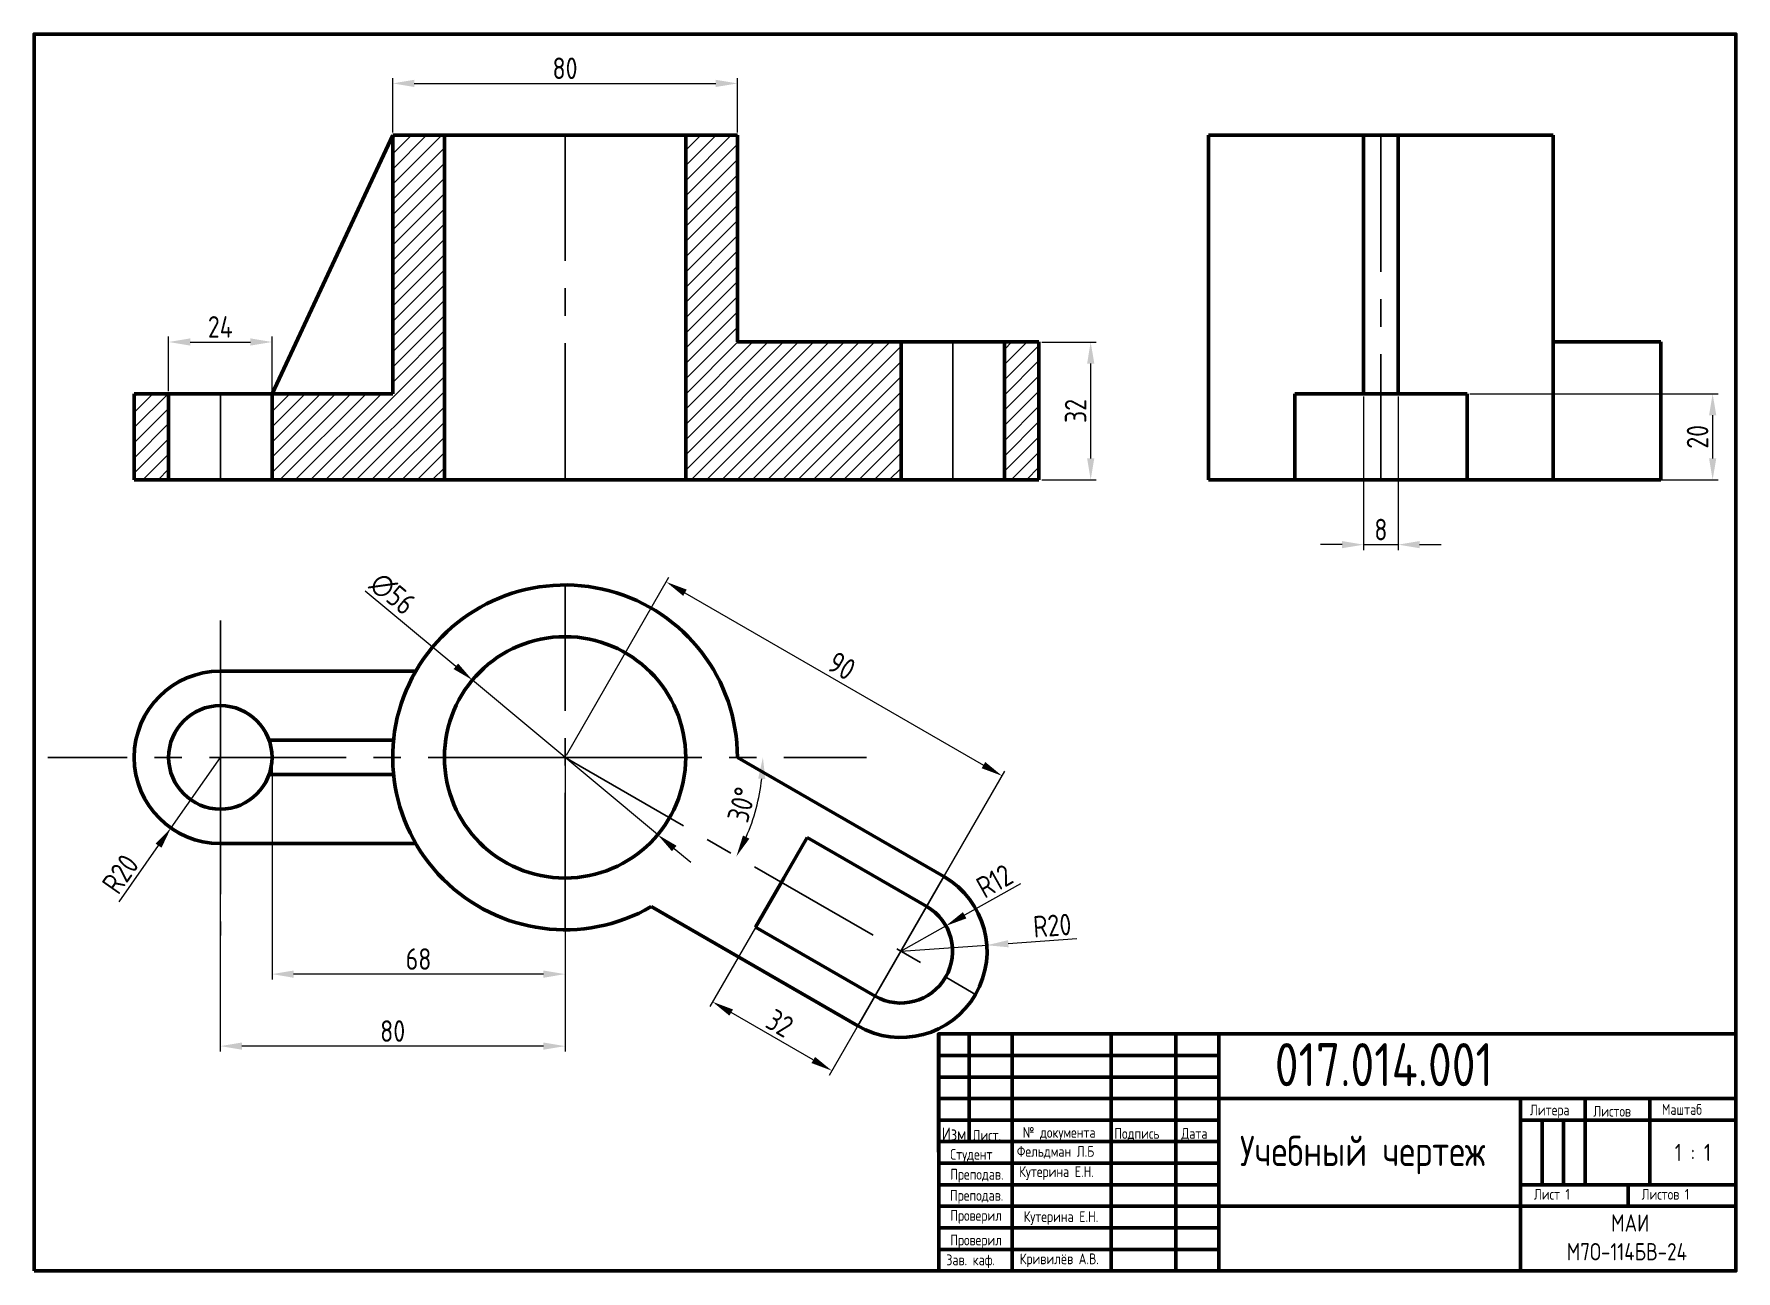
# Paper-space layout 'Задание 1' of a CAD drawing. Header units: millimetres. Extents: x 20 to 415, y 5 to 292.
# The model-space entities are those that its viewports show. They can reach past a viewport. Long polylines and large blocks are cut down to what shows.
import ezdxf

# ---------------------------------------------------------------- set-up
doc = ezdxf.new("R2010")
doc.units = ezdxf.units.MM
doc.linetypes.add('CENTER', pattern=[50.8, 31.75, -6.35, 6.35, -6.35])
for name, color, linetype, lineweight in [('AM_5', 3, 'Continuous', 25), ('AM_8', 1, 'Continuous', 25), ('Оси', 1, 'CENTER', 30), ('Основной', 5, 'Continuous', 80), ('Текст', 7, 'Continuous', 20)]:
    doc.layers.add(name, color=color, linetype=linetype, lineweight=lineweight)
doc.layers.add('AM_VIEWS', color=1, linetype='Continuous', lineweight=25, plot=False)
doc.styles.add('ГОСТ', font='GOST_A.TTF')
doc.dimstyles.new('Сложный разрез$0', dxfattribs={"dimtxt": 5, "dimasz": 5, "dimexe": 1.25, "dimexo": 0.625, "dimgap": 1, "dimtad": 1, "dimtxsty": 'ГОСТ', "dimcen": -2.5, "dimclrd": 256, "dimclre": 256, "dimclrt": 256, "dimadec": 0, "dimazin": 0, "dimtfac": 1, "dimtmove": 1, "dimatfit": 3, "dimfxl": 1, "dimlwd": -1, "dimlwe": -1, "dimarcsym": 0})
doc.dimstyles.new('Сложный разрез$2', dxfattribs={"dimtxt": 5, "dimasz": 5, "dimexe": 1.25, "dimexo": 0.625, "dimgap": 1, "dimtad": 1, "dimtxsty": 'ГОСТ', "dimcen": -2.5, "dimclrd": 256, "dimclre": 256, "dimclrt": 256, "dimadec": 0, "dimazin": 0, "dimtfac": 1, "dimtmove": 1, "dimatfit": 3, "dimfxl": 1, "dimlwd": -1, "dimlwe": -1, "dimarcsym": 0})
doc.dimstyles.new('Сложный разрез$3', dxfattribs={"dimtxt": 5, "dimasz": 5, "dimexe": 1.25, "dimexo": 0.625, "dimgap": 1, "dimtad": 1, "dimtxsty": 'ГОСТ', "dimcen": -2.5, "dimclrd": 256, "dimclre": 256, "dimclrt": 256, "dimadec": 0, "dimazin": 0, "dimtfac": 1, "dimtmove": 1, "dimatfit": 3, "dimfxl": 1, "dimlwd": -1, "dimlwe": -1, "dimarcsym": 0})
doc.dimstyles.new('Сложный разрез$4', dxfattribs={"dimtxt": 5, "dimasz": 5, "dimexe": 1.25, "dimexo": 0.625, "dimgap": 1, "dimtad": 1, "dimtxsty": 'ГОСТ', "dimcen": -2.5, "dimclrd": 256, "dimclre": 256, "dimclrt": 256, "dimadec": 0, "dimazin": 0, "dimtfac": 1, "dimtmove": 1, "dimatfit": 3, "dimfxl": 1, "dimlwd": -1, "dimlwe": -1, "dimarcsym": 0})
pattern_1 = [(45, (105.5532, 82.1647), (-1.767767, 1.767767), [])]

# ---------------------------------------------------------------- blocks, each defined once
blk = doc.blocks.new('*D4')
at = {"layer": 'AM_5', "transparency": 16777216}
for p, q in [((266.18, 264.16), (278.8, 264.16)), ((277.55, 237.16), (277.55, 259.16)), ((266.18, 232.16), (278.8, 232.16))]:
    blk.add_line(p, q, dxfattribs=at)
for points in [[(276.72, 259.16), (278.39, 259.16), (277.55, 264.16)], [(276.72, 237.16), (278.39, 237.16), (277.55, 232.16)]]:
    blk.add_solid(points, dxfattribs=at)
at = {"layer": 'Defpoints', "color": 0, "transparency": 16777216}
for p in [(265.55, 264.16), (277.55, 264.16), (265.55, 232.16)]:
    blk.add_point(p, dxfattribs=at)
at = {"layer": 'AM_5', "transparency": 16777216, "insert": (274.05, 248.16), "char_height": 5, "attachment_point": 5, "rotation": 90, "style": 'ГОСТ'}
blk.add_mtext('32', dxfattribs=at)
blk = doc.blocks.new('*D5')
at = {"layer": 'AM_5', "transparency": 16777216}
for p, q in [((115.55, 312.79), (115.55, 325.41)), ((120.55, 324.16), (190.55, 324.16)), ((195.55, 312.79), (195.55, 325.41))]:
    blk.add_line(p, q, dxfattribs=at)
for points in [[(120.55, 325), (120.55, 323.33), (115.55, 324.16)], [(190.55, 325), (190.55, 323.33), (195.55, 324.16)]]:
    blk.add_solid(points, dxfattribs=at)
at = {"layer": 'Defpoints', "color": 0, "transparency": 16777216}
for p in [(195.55, 324.16), (115.55, 312.16), (195.55, 312.16)]:
    blk.add_point(p, dxfattribs=at)
at = {"layer": 'AM_5', "transparency": 16777216, "insert": (155.55, 327.67), "char_height": 5, "attachment_point": 5, "style": 'ГОСТ'}
blk.add_mtext('80', dxfattribs=at)
blk = doc.blocks.new('*D6')
at = {"layer": 'AM_5', "transparency": 16777216}
for p, q in [((63.55, 252.79), (63.55, 265.41)), ((87.55, 252.79), (87.55, 265.41)), ((68.55, 264.16), (82.55, 264.16))]:
    blk.add_line(p, q, dxfattribs=at)
for points in [[(68.55, 265), (68.55, 263.33), (63.55, 264.16)], [(82.55, 265), (82.55, 263.33), (87.55, 264.16)]]:
    blk.add_solid(points, dxfattribs=at)
at = {"layer": 'Defpoints', "color": 0, "transparency": 16777216}
for p in [(87.55, 264.16), (63.55, 252.16), (87.55, 252.16)]:
    blk.add_point(p, dxfattribs=at)
at = {"layer": 'AM_5', "transparency": 16777216, "insert": (75.55, 267.67), "char_height": 5, "attachment_point": 5, "style": 'ГОСТ'}
blk.add_mtext('24', dxfattribs=at)
blk = doc.blocks.new('*D7')
at = {"layer": 'AM_5', "transparency": 16777216}
for p, q in [((155.87, 168.32), (179.68, 209.57)), ((183.38, 205.99), (252.67, 165.99)), ((233.81, 123.32), (257.62, 164.57))]:
    blk.add_line(p, q, dxfattribs=at)
for points in [[(183.8, 206.71), (182.97, 205.26), (179.05, 208.49)], [(253.08, 166.71), (252.25, 165.26), (257, 163.49)]]:
    blk.add_solid(points, dxfattribs=at)
at = {"layer": 'Defpoints', "color": 0, "transparency": 16777216}
for p in [(155.55, 167.78), (257, 163.49), (233.5, 122.78)]:
    blk.add_point(p, dxfattribs=at)
at = {"layer": 'AM_5', "transparency": 16777216, "insert": (219.78, 189.02), "char_height": 5, "attachment_point": 5, "rotation": 330, "style": 'ГОСТ'}
blk.add_mtext('90', dxfattribs=at)
blk = doc.blocks.new('*D3')
at = {"layer": 'AM_5', "transparency": 16777216}
for p, q in [((205.47, 138.24), (189.16, 109.99)), ((233.18, 122.24), (216.87, 93.99)), ((213.17, 97.57), (194.11, 108.57))]:
    blk.add_line(p, q, dxfattribs=at)
for points in [[(194.53, 109.29), (193.7, 107.85), (189.78, 111.07)], [(213.58, 98.29), (212.75, 96.85), (217.5, 95.07)]]:
    blk.add_solid(points, dxfattribs=at)
at = {"layer": 'Defpoints', "color": 0, "transparency": 16777216}
for p in [(205.78, 138.78), (233.5, 122.78), (189.78, 111.07)]:
    blk.add_point(p, dxfattribs=at)
at = {"layer": 'AM_5', "transparency": 16777216, "insert": (205.39, 106.1), "char_height": 5, "attachment_point": 5, "rotation": 330, "style": 'ГОСТ'}
blk.add_mtext('32', dxfattribs=at)
blk = doc.blocks.new('*D8')
at = {"layer": 'AM_5', "transparency": 16777216}
for p, q in [((75.55, 167.16), (75.55, 99.53)), ((155.55, 167.16), (155.55, 99.53)), ((150.55, 100.78), (80.55, 100.78))]:
    blk.add_line(p, q, dxfattribs=at)
for points in [[(80.55, 101.62), (80.55, 99.95), (75.55, 100.78)], [(150.55, 101.62), (150.55, 99.95), (155.55, 100.78)]]:
    blk.add_solid(points, dxfattribs=at)
at = {"layer": 'Defpoints', "color": 0, "transparency": 16777216}
for p in [(75.55, 167.78), (155.55, 167.78), (75.55, 100.78)]:
    blk.add_point(p, dxfattribs=at)
at = {"layer": 'AM_5', "transparency": 16777216, "insert": (115.55, 104.28), "char_height": 5, "attachment_point": 5, "style": 'ГОСТ'}
blk.add_mtext('80', dxfattribs=at)
blk = doc.blocks.new('*D9')
at = {"layer": 'AM_5', "transparency": 16777216}
for p, q in [((87.55, 167.16), (87.55, 116.24)), ((155.55, 167.16), (155.55, 116.24)), ((150.55, 117.49), (92.55, 117.49))]:
    blk.add_line(p, q, dxfattribs=at)
for points in [[(92.55, 118.32), (92.55, 116.65), (87.55, 117.49)], [(150.55, 118.32), (150.55, 116.65), (155.55, 117.49)]]:
    blk.add_solid(points, dxfattribs=at)
at = {"layer": 'Defpoints', "color": 0, "transparency": 16777216}
for p in [(87.55, 167.78), (155.55, 167.78), (87.55, 117.49)]:
    blk.add_point(p, dxfattribs=at)
at = {"layer": 'AM_5', "transparency": 16777216, "insert": (121.55, 120.99), "char_height": 5, "attachment_point": 5, "style": 'ГОСТ'}
blk.add_mtext('68', dxfattribs=at)
blk = doc.blocks.new('*D10')
at = {"layer": 'AM_5', "transparency": 16777216}
blk.add_arc((155.55, 167.78), 45.93, 336.2402, 353.7598, dxfattribs=at)
for points in [[(200.38, 162.84), (202.04, 162.74), (201.48, 167.78)], [(198.33, 148.9), (196.85, 149.65), (195.33, 144.82)]]:
    blk.add_solid(points, dxfattribs=at)
at = {"layer": 'Defpoints', "color": 0, "transparency": 16777216}
for p in [(155.55, 167.78), (155.55, 167.78), (225.55, 167.78), (198.71, 152.07), (250.82, 112.78)]:
    blk.add_point(p, dxfattribs=at)
at = {"layer": 'AM_5', "transparency": 16777216, "insert": (196.54, 156.8), "char_height": 5, "attachment_point": 5, "rotation": 75, "style": 'ГОСТ'}
blk.add_mtext('30°', dxfattribs=at)
blk = doc.blocks.new('*D11')
at = {"layer": 'AM_5', "transparency": 16777216}
for p, q in [((109.19, 206.46), (130.21, 188.92)), ((177.05, 149.85), (134.05, 185.72)), ((180.89, 146.64), (184.73, 143.44))]:
    blk.add_line(p, q, dxfattribs=at)
for points in [[(130.75, 189.56), (129.68, 188.28), (134.05, 185.72)], [(181.43, 147.28), (180.36, 146), (177.05, 149.85)]]:
    blk.add_solid(points, dxfattribs=at)
at = {"layer": 'Defpoints', "color": 0, "transparency": 16777216}
for p in [(134.05, 185.72), (177.05, 149.85)]:
    blk.add_point(p, dxfattribs=at)
at = {"layer": 'AM_5', "transparency": 16777216, "insert": (115.53, 205.73), "char_height": 5, "attachment_point": 5, "rotation": 320.1643, "style": 'ГОСТ'}
blk.add_mtext('∅56', dxfattribs=at)
blk = doc.blocks.new('*D12')
at = {"layer": 'AM_5', "transparency": 16777216}
for p, q in [((261.26, 138.46), (248.3, 131.14)), ((233.5, 122.78), (243.94, 128.68))]:
    blk.add_line(p, q, dxfattribs=at)
blk.add_solid([(247.89, 131.87), (248.71, 130.42), (243.94, 128.68)], dxfattribs=at)
at = {"layer": 'Defpoints', "color": 0, "transparency": 16777216}
for p in [(243.94, 128.68), (233.5, 122.78)]:
    blk.add_point(p, dxfattribs=at)
at = {"layer": 'AM_5', "transparency": 16777216, "insert": (255.24, 139.08), "char_height": 5, "attachment_point": 5, "rotation": 29.4541, "style": 'ГОСТ'}
blk.add_mtext('R12', dxfattribs=at)
blk = doc.blocks.new('*D13')
at = {"layer": 'AM_5', "transparency": 16777216}
for p, q in [((233.5, 122.78), (253.45, 124.19)), ((274.33, 125.66), (258.43, 124.54))]:
    blk.add_line(p, q, dxfattribs=at)
blk.add_solid([(258.38, 125.37), (258.49, 123.71), (253.45, 124.19)], dxfattribs=at)
at = {"layer": 'Defpoints', "color": 0, "transparency": 16777216}
for p in [(233.5, 122.78), (253.45, 124.19)]:
    blk.add_point(p, dxfattribs=at)
at = {"layer": 'AM_5', "transparency": 16777216, "insert": (268.63, 128.77), "char_height": 5, "attachment_point": 5, "rotation": 4.0275, "style": 'ГОСТ'}
blk.add_mtext('R20', dxfattribs=at)
blk = doc.blocks.new('*D14')
at = {"layer": 'AM_5', "transparency": 16777216}
for p, q in [((75.55, 167.78), (64.09, 151.4)), ((52.08, 134.24), (61.22, 147.3))]:
    blk.add_line(p, q, dxfattribs=at)
blk.add_solid([(60.54, 147.78), (61.9, 146.82), (64.09, 151.4)], dxfattribs=at)
at = {"layer": 'Defpoints', "color": 0, "transparency": 16777216}
for p in [(75.55, 167.78), (64.09, 151.4)]:
    blk.add_point(p, dxfattribs=at)
at = {"layer": 'AM_5', "transparency": 16777216, "insert": (52.35, 140.73), "char_height": 5, "attachment_point": 5, "rotation": 55.0213, "style": 'ГОСТ'}
blk.add_mtext('R20', dxfattribs=at)
blk = doc.blocks.new('*D15')
at = {"layer": 'AM_5', "transparency": 16777216}
for p, q in [((340.9, 251.54), (340.9, 215.89)), ((348.9, 251.54), (348.9, 215.89)), ((335.9, 217.14), (330.9, 217.14)), ((340.9, 217.14), (348.9, 217.14)), ((353.9, 217.14), (358.9, 217.14))]:
    blk.add_line(p, q, dxfattribs=at)
for points in [[(335.9, 217.97), (335.9, 216.31), (340.9, 217.14)], [(353.9, 217.97), (353.9, 216.31), (348.9, 217.14)]]:
    blk.add_solid(points, dxfattribs=at)
at = {"layer": 'Defpoints', "color": 0, "transparency": 16777216}
for p in [(340.9, 252.16), (348.9, 252.16), (348.9, 217.14)]:
    blk.add_point(p, dxfattribs=at)
at = {"layer": 'AM_5', "transparency": 16777216, "insert": (344.9, 220.64), "char_height": 5, "attachment_point": 5, "style": 'ГОСТ'}
blk.add_mtext('8', dxfattribs=at)
blk = doc.blocks.new('*D16')
at = {"layer": 'AM_5', "transparency": 16777216}
for p, q in [((365.53, 252.16), (423.15, 252.16)), ((421.9, 247.16), (421.9, 237.16)), ((365.53, 232.16), (423.15, 232.16))]:
    blk.add_line(p, q, dxfattribs=at)
for points in [[(421.07, 247.16), (422.74, 247.16), (421.9, 252.16)], [(421.07, 237.16), (422.74, 237.16), (421.9, 232.16)]]:
    blk.add_solid(points, dxfattribs=at)
at = {"layer": 'Defpoints', "color": 0, "transparency": 16777216}
for p in [(364.9, 252.16), (364.9, 232.16), (421.9, 232.16)]:
    blk.add_point(p, dxfattribs=at)
at = {"layer": 'AM_5', "transparency": 16777216, "insert": (418.4, 242.16), "char_height": 5, "attachment_point": 5, "rotation": 90, "style": 'ГОСТ'}
blk.add_mtext('20', dxfattribs=at)

msp = doc.modelspace()

# ---------------------------------------------------------------- hatches: boundary and pattern name
at = {"layer": 'AM_8', "true_color": 0x000000}
h = msp.add_hatch(dxfattribs=at)
h.set_pattern_fill('_USER', color=18, scale=2.5, angle=45, style=0, pattern_type=0)
h.set_pattern_definition(pattern_1)
h.paths.add_polyline_path([(87.553, 252.165), (87.553, 232.165), (127.553, 232.165), (127.553, 312.165), (115.553, 312.165), (115.553, 252.165)])
h = msp.add_hatch(dxfattribs=at)
h.set_pattern_fill('_USER', color=18, scale=2.5, angle=45, style=0, pattern_type=0)
h.set_pattern_definition(pattern_1)
h.paths.add_polyline_path([(183.553, 312.165), (183.553, 232.165), (233.553, 232.165), (233.553, 264.165), (195.553, 264.165), (195.553, 312.165)])
h = msp.add_hatch(dxfattribs=at)
h.set_pattern_fill('_USER', color=18, scale=2.5, angle=45, style=0, pattern_type=0)
h.set_pattern_definition(pattern_1)
h.paths.add_polyline_path([(257.553, 264.165), (257.553, 232.165), (265.553, 232.165), (265.553, 264.165)])
h = msp.add_hatch(dxfattribs=at)
h.set_pattern_fill('_USER', color=18, scale=2.5, angle=45, style=0, pattern_type=0)
h.set_pattern_definition(pattern_1)
h.paths.add_polyline_path([(55.553, 252.165), (55.553, 232.165), (63.553, 232.165), (63.553, 252.165)])

# ---------------------------------------------------------------- linework, layer by layer
at = {"layer": 'Оси'}
for p, q in [((155.553, 232.165), (155.553, 312.165)), ((245.553, 264.165), (245.553, 232.165)), ((75.553, 232.165), (75.553, 252.165)), ((155.553, 127.783), (155.553, 207.783)), ((75.553, 167.783), (75.553, 202.783)), ((155.553, 167.783), (35.553, 167.783)), ((75.553, 167.783), (75.553, 126.469)), ((155.553, 167.783), (250.816, 112.783)), ((155.553, 167.783), (225.553, 167.783)), ((233.495, 122.783), (243.495, 140.103)), ((233.495, 122.783), (223.495, 105.462))]:
    msp.add_line(p, q, dxfattribs=at)
at = {"layer": 'Оси', "color": 1}
msp.add_line((344.903, 312.165), (344.903, 232.165), dxfattribs=at)
at = {"layer": 'Основной'}
for p, q in [((87.553, 252.165), (115.553, 312.165)), ((195.553, 312.165), (115.553, 312.165)), ((115.553, 312.165), (115.553, 252.165)), ((127.553, 312.165), (127.553, 232.165)), ((183.553, 312.165), (183.553, 232.165)), ((195.553, 264.165), (195.553, 312.165)), ((265.553, 264.165), (195.553, 264.165)), ((233.553, 232.165), (233.553, 264.165)), ((257.553, 232.165), (257.553, 264.165)), ((265.553, 232.165), (265.553, 264.165)), ((55.553, 232.165), (55.553, 252.165)), ((55.553, 252.165), (75.553, 252.165)), ((63.553, 232.165), (63.553, 252.165)), ((87.553, 252.165), (75.553, 252.165)), ((87.553, 232.165), (87.553, 252.165)), ((115.553, 252.165), (87.553, 252.165)), ((55.553, 232.165), (63.553, 232.165)), ((63.553, 232.165), (87.553, 232.165)), ((87.553, 232.165), (265.553, 232.165)), ((75.553, 187.783), (120.912, 187.783)), ((86.867, 171.783), (115.754, 171.783)), ((243.495, 140.103), (195.553, 167.783)), ((86.867, 163.783), (115.754, 163.783)), ((75.553, 147.783), (120.912, 147.783)), ((199.783, 128.39), (211.783, 149.175)), ((239.495, 133.175), (211.783, 149.175)), ((206.333, 139.737), (199.783, 128.39)), ((223.495, 105.462), (175.553, 133.142)), ((227.495, 112.39), (199.783, 128.39))]:
    msp.add_line(p, q, dxfattribs=at)
at = {"layer": 'Основной', "color": 5}
for p, q in [((304.903, 232.165), (304.903, 312.165)), ((304.903, 312.165), (384.903, 312.165)), ((340.903, 252.165), (340.903, 312.165)), ((348.903, 252.165), (348.903, 312.165)), ((384.903, 232.165), (384.903, 312.165)), ((384.903, 264.165), (409.903, 264.165)), ((409.903, 232.165), (409.903, 264.165)), ((324.903, 232.165), (324.903, 252.165)), ((324.903, 252.165), (364.903, 252.165)), ((344.903, 252.165), (340.903, 252.165)), ((344.903, 252.165), (348.903, 252.165)), ((364.903, 232.165), (364.903, 252.165)), ((304.903, 232.165), (409.903, 232.165))]:
    msp.add_line(p, q, dxfattribs=at)
at = {"layer": 'Основной'}
for centre, radius in [((155.553, 167.783), 28), ((75.553, 167.783), 12)]:
    msp.add_circle(centre, radius, dxfattribs=at)
for centre, radius, start, end in [((155.553, 167.783), 40, 0, 300), ((75.553, 167.783), 20, 90, 270), ((233.495, 122.783), 20, 240, 60), ((233.495, 122.783), 12, 240, 60)]:
    msp.add_arc(centre, radius, start, end, dxfattribs=at)

# ---------------------------------------------------------------- dimensions: what is measured, and where the dimension line sits
at = {"layer": 'AM_5'}
dim = msp.add_linear_dim(base=(195.553, 324.165), p1=(115.553, 312.165), p2=(195.553, 312.165), dimstyle='Сложный разрез$0', override={"dimpost": ''}, dxfattribs=at)
dim.commit()
dim.dimension.update_dxf_attribs({"geometry": '*D5', "text_midpoint": (155.553, 327.666)})
dim = msp.add_linear_dim(base=(87.553, 264.165), p1=(63.553, 252.165), p2=(87.553, 252.165), dimstyle='Сложный разрез$0', dxfattribs=at)
dim.commit()
dim.dimension.update_dxf_attribs({"geometry": '*D6', "text_midpoint": (75.553, 267.666)})
dim = msp.add_linear_dim(base=(277.553, 264.165), p1=(265.553, 232.165), p2=(265.553, 264.165), angle=90, dimstyle='Сложный разрез$0', override={"dimpost": ''}, dxfattribs=at)
dim.commit()
dim.dimension.update_dxf_attribs({"geometry": '*D4', "text_midpoint": (274.051, 248.165)})
for p1, p2, distance, picture, middle in [((340.903, 252.165), (348.903, 252.165), -35.024, '*D15', (344.903, 220.642)), ((155.553, 167.783), (233.495, 122.783), 47, '*D7', (219.775, 189.018))]:
    dim = msp.add_aligned_dim(p1=p1, p2=p2, distance=distance, dimstyle='Сложный разрез$0', override={"dimpost": ''}, dxfattribs=at)
    dim.commit()
    dim.dimension.update_dxf_attribs({"geometry": picture, "text_midpoint": middle})
for p1, p2, distance, picture, middle in [((364.903, 252.165), (364.903, 232.165), 57, '*D16', (418.401, 242.165)), ((155.553, 167.783), (75.553, 167.783), 67, '*D8', (115.553, 104.284)), ((155.553, 167.783), (87.553, 167.783), 50.294, '*D9', (121.553, 120.99)), ((233.495, 122.783), (205.783, 138.783), 32, '*D3', (205.39, 106.102))]:
    dim = msp.add_aligned_dim(p1=p1, p2=p2, distance=distance, dimstyle='Сложный разрез$0', dxfattribs=at)
    dim.commit()
    dim.dimension.update_dxf_attribs({"geometry": picture, "text_midpoint": middle})
dim = msp.add_diameter_dim_2p(p1=(177.054, 149.846), p2=(134.052, 185.719), dimstyle='Сложный разрез$3', override={"dimpost": ''}, dxfattribs=at)
dim.commit()
dim.dimension.update_dxf_attribs({"geometry": '*D11', "text_midpoint": (113.291, 203.039), "dimtype": 163})
dim = msp.add_radius_dim(center=(75.553, 167.783), mpoint=(64.088, 151.395), dimstyle='Сложный разрез$4', dxfattribs=at)
dim.commit()
dim.dimension.update_dxf_attribs({"geometry": '*D14', "text_midpoint": (52.35, 140.728)})
dim = msp.add_angular_dim_2l(base=(198.714, 152.073), line1=((155.553, 167.783), (250.816, 112.783)), line2=((155.553, 167.783), (225.553, 167.783)), dimstyle='Сложный разрез$2', override={"dimpost": ''}, dxfattribs=at)
dim.commit()
dim.dimension.update_dxf_attribs({"geometry": '*D10', "text_midpoint": (196.537, 156.801)})
for mpoint, picture, middle in [((243.944, 128.683), '*D12', (255.236, 139.083)), ((253.446, 124.187), '*D13', (268.631, 128.767))]:
    dim = msp.add_radius_dim(center=(233.495, 122.783), mpoint=mpoint, dimstyle='Сложный разрез$4', override={"dimpost": ''}, dxfattribs=at)
    dim.commit()
    dim.dimension.update_dxf_attribs({"geometry": picture, "text_midpoint": middle})

psp = doc.layouts.new('Задание 1')

# ---------------------------------------------------------------- linework, layer by layer
at = {"layer": 'Основной'}
for p, q in [((380, 40), (380, 45)), ((395, 25), (395, 45))]:
    psp.add_line(p, q, dxfattribs=at)
for points in [[(20, 5), (415, 5), (415, 292), (20, 292)], [(415, 5), (230, 5), (229.89, 60), (415, 60)], [(230, 60), (237, 60), (237, 55), (230, 55)], [(237, 55), (247, 55), (247, 60), (237, 60)], [(247, 55), (270, 55), (270, 60), (247, 60)], [(270, 55), (285, 55), (285, 60), (270, 60)], [(285, 55), (295, 55), (295, 60), (285, 60)], [(230, 55), (237, 55), (237, 50), (230, 50)], [(237, 50), (247, 50), (247, 55), (237, 55)], [(247, 50), (270, 50), (270, 55), (247, 55)], [(270, 50), (285, 50), (285, 55), (270, 55)], [(285, 50), (295, 50), (295, 55), (285, 55)], [(230, 50), (237, 50), (237, 45), (230, 45)], [(237, 45), (247, 45), (247, 50), (237, 50)], [(247, 45), (270, 45), (270, 50), (247, 50)], [(270, 45), (285, 45), (285, 50), (270, 50)], [(285, 45), (295, 45), (295, 50), (285, 50)], [(230, 45), (237, 45), (237, 40), (230, 40)], [(237, 40), (247, 40), (247, 45), (237, 45)], [(247, 40), (270, 40), (270, 45), (247, 45)], [(270, 40), (285, 40), (285, 45), (270, 45)], [(285, 40), (295, 40), (295, 45), (285, 45)], [(365, 20), (295, 20), (295, 45), (365, 45)], [(415, 20), (365, 20), (365, 45), (415, 45)], [(365, 45), (415, 45), (415, 40), (365, 40)], [(230, 40), (237, 40), (237, 35), (230, 35)], [(237, 35), (247, 35), (247, 40), (237, 40)], [(247, 35), (270, 35), (270, 40), (247, 40)], [(270, 35), (285, 35), (285, 40), (270, 40)], [(285, 35), (295, 35), (295, 40), (285, 40)], [(365, 40), (370, 40), (370, 25), (365, 25)], [(370, 40), (375, 40), (375, 25), (370, 25)], [(375, 40), (380, 40), (380, 25), (375, 25)], [(415, 25), (395, 25), (395, 40), (415, 40)], [(247, 30), (270, 30), (270, 35), (247, 35)], [(270, 30), (285, 30), (285, 35), (270, 35)], [(285, 30), (295, 30), (295, 35), (285, 35)], [(247, 25), (270, 25), (270, 30), (247, 30)], [(270, 25), (285, 25), (285, 30), (270, 30)], [(285, 25), (295, 25), (295, 30), (285, 30)], [(247, 20), (270, 20), (270, 25), (247, 25)], [(270, 20), (285, 20), (285, 25), (270, 25)], [(285, 20), (295, 20), (295, 25), (285, 25)], [(365, 20), (390, 20), (390, 25), (365, 25)], [(390, 25), (415, 25), (415, 20), (390, 20)], [(247, 15), (270, 15), (270, 20), (247, 20)], [(270, 15), (285, 15), (285, 20), (270, 20)], [(285, 15), (295, 15), (295, 20), (285, 20)], [(295, 5), (365, 5), (365, 20), (295, 20)], [(365, 20), (415, 20), (415, 5), (365, 5)], [(247, 10), (270, 10), (270, 15), (247, 15)], [(270, 10), (285, 10), (285, 15), (270, 15)], [(285, 10), (295, 10), (295, 15), (285, 15)], [(247, 5), (270, 5), (270, 10), (247, 10)], [(270, 5), (285, 5), (285, 10), (270, 10)], [(285, 5), (295, 5), (295, 10), (285, 10)]]:
    psp.add_lwpolyline(points, close=True, dxfattribs=at)
for points in [[(237, 30), (230, 30), (230, 35), (237, 35)], [(237, 30), (247, 30), (247, 35), (237, 35)], [(237, 25), (230, 25), (230, 30), (237, 30)], [(247, 30), (237, 30)], [(237, 20), (230, 20), (230, 25), (237, 25)], [(237, 20), (247, 20), (247, 25), (237, 25)], [(237, 15), (230, 15), (230, 20), (237, 20)], [(237, 15), (247, 15), (247, 20), (237, 20)], [(237, 10), (230, 10), (230, 15), (237, 15)], [(237, 10), (247, 10), (247, 15), (237, 15)], [(230, 5.01), (230, 5.01), (230, 10), (237, 10)], [(237, 5), (247, 5), (247, 10), (237, 10)]]:
    psp.add_lwpolyline(points, dxfattribs=at)

# ---------------------------------------------------------------- texts
at = {"layer": 'Текст', "color": 0, "attachment_point": 1, "style": 'ГОСТ'}
for s, width, heights, insert, char_height in [('017.014.001', 22.3124, [0], (307.97, 57.87), 10), ('Изм.', 4.2453, [0], (230.68, 38.28), 3), ('№ документа', 22.3124, [0], (249.47, 38.39), 2.5), ('Студент', 17, [0], (232.65, 33.31), 2.5), ('Фельдман Л.Б', 22.2854, [0], (248.1, 33.98), 2.5), ('Преподав.', 17, [0], (232.64, 28.68), 2.5), ('Кутерина Е.Н.', 23, [3.13], (248.64, 29.3), 2.5), ('Преподав.', 17, [0], (232.59, 23.8), 2.5), ('Проверил', 14.3469, [0], (232.65, 19.13), 2.5), ('Кутерина Е.Н.', 23, [3.13], (249.67, 18.87), 2.5), ('Проверил', 14.3469, [0], (232.65, 13.43), 2.5), ('Зав. каф.', 13.0245, [7.58], (231.73, 8.82), 2.5), ('Кривилёв А.В.', 23, [3.13], (248.78, 9.06), 2.5)]:
    psp.add_mtext_dynamic_manual_height_columns(s, width=width, gutter_width=12.5, heights=heights, dxfattribs=dict(at, insert=insert, char_height=char_height))
at = {"layer": 'Текст', "style": 'ГОСТ'}
for s, width, insert, char_height, attachment_point in [('Литера', 15, (367.18, 43.62), 2.5, 1), ('Маштаб', 30, (397.81, 43.72), 2.5, 1), ('Листов', 15, (381.89, 43.31), 2.5, 1), ('Учебный чертеж', 79.0525, (299.88, 36.35), 7, 1), ('1 : 1', 20, (405, 32.5), 4, 5), ('Лист 1', 25, (368.1, 24.05), 2.5, 1), ('Листов 1', 25, (393.1, 24.05), 2.5, 1), ('\\pi20.99571;МАИ\\P\\pi10.70264;М7О-114БВ-24', 50, (365, 18.13), 4, 1)]:
    psp.add_mtext_dynamic_manual_height_columns(s, width=width, gutter_width=12.5, heights=[0], dxfattribs=dict(at, insert=insert, char_height=char_height, attachment_point=attachment_point))
at = {"layer": 'Текст', "color": 0, "insert": (237.81, 37.74), "char_height": 2.5, "width": 6.2563, "attachment_point": 1, "style": 'ГОСТ'}
psp.add_mtext('Лист.', dxfattribs=at)
at = {"layer": 'Текст', "color": 0, "char_height": 2.5, "attachment_point": 1, "style": 'ГОСТ'}
for s, insert in [('Подпись', (270.73, 38.15)), ('Дата', (286.29, 38.16))]:
    psp.add_mtext(s, dxfattribs=dict(at, insert=insert))

# ---------------------------------------------------------------- viewports
at = {"layer": 'AM_VIEWS', "view_target_point": (2822.199, 1605.666)}
psp.add_viewport(center=(217.5, 148.5), size=(395, 287), view_center_point=(-2592.386, -1413.55), view_height=287, dxfattribs=at)

doc.saveas('drawing.dxf')
